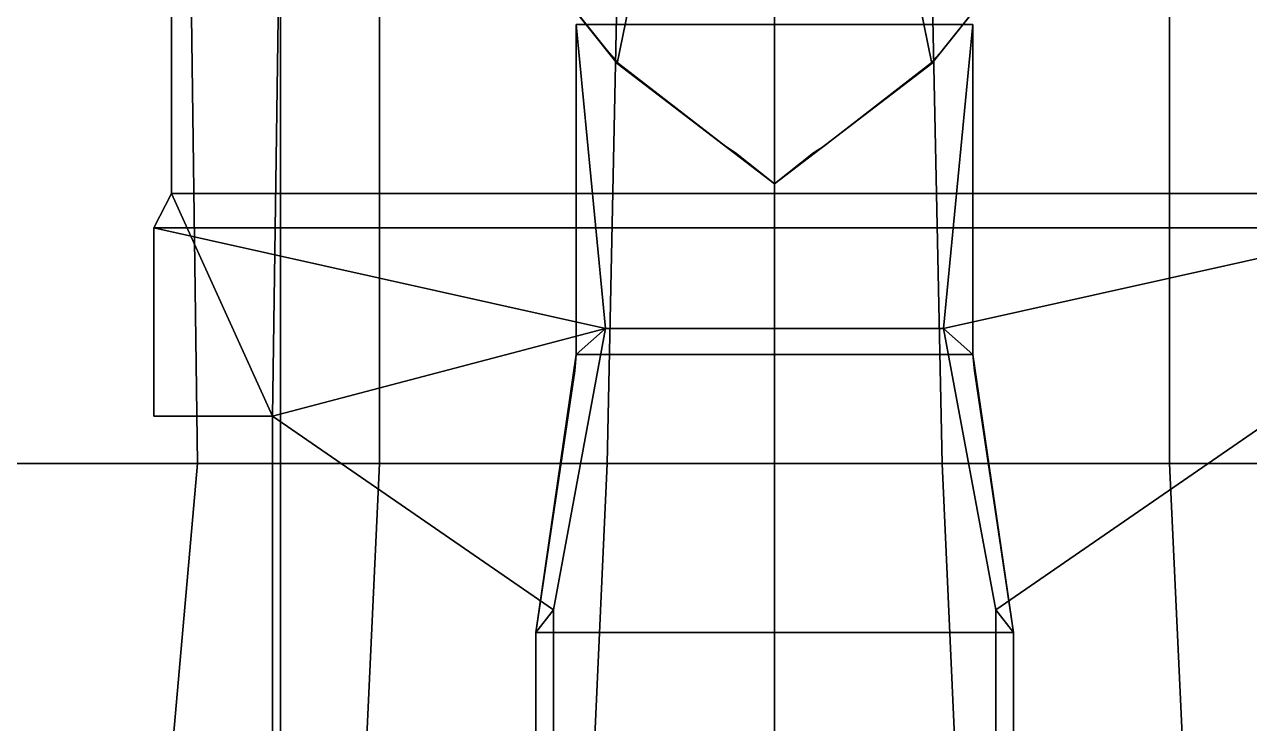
# Model space of a CAD drawing. Header units: millimetres. Extents: x -9 to 9, y -100 to 98.
# Drawn here: x -4.61 to 2.92, y 33.37 to 37.67 of the extents above; entities that cross this region are included whole.
import ezdxf

# ---------------------------------------------------------------- set-up
doc = ezdxf.new("R2010")
doc.units = ezdxf.units.MM
for name, color, linetype in [('cables', 6, 'Continuous'), ('railings', 6, 'Continuous'), ('superstructure', 3, 'Continuous')]:
    doc.layers.add(name, color=color, linetype=linetype)

msp = doc.modelspace()

# ---------------------------------------------------------------- linework, layer by layer
for points in [[(-4.62, 49.81, -4.29), (-3.75, 49.81, -4.97), (-3.55, 34.97, -5.46), (-4.8, 34.97, -4.84)], [(-3.75, 49.81, -4.97), (-2.43, 49.81, -5.63), (-2.43, 34.97, -5.73), (-3.55, 34.97, -5.46)], [(-2.43, 49.81, -5.63), (-0.72, 49.81, -5.92), (-1.03, 34.97, -5.92), (-2.43, 34.97, -5.73)], [(0, 34.97, -5.97), (-1.03, 34.97, -5.92), (-0.72, 49.81, -5.92), (0, 49.81, -5.97)], [(0, 49.81, -5.97), (0.72, 49.81, -5.92), (1.03, 34.97, -5.92), (0, 34.97, -5.97)], [(2.43, 34.97, -5.73), (1.03, 34.97, -5.92), (0.72, 49.81, -5.92), (2.43, 49.81, -5.63)], [(3.55, 34.97, -5.46), (2.43, 34.97, -5.73), (2.43, 49.81, -5.63), (3.75, 49.81, -4.97)], [(-4.8, 34.97, -4.84), (-3.55, 34.97, -5.46), (-4.86, 20.15, -5.46), (-6.13, 20.15, -4.84)], [(-3.55, 34.97, -5.46), (-2.43, 34.97, -5.73), (-3.12, 20.15, -5.73), (-4.86, 20.15, -5.46)], [(-2.43, 34.97, -5.73), (-1.03, 34.97, -5.92), (-1.7, 20.15, -5.92), (-3.12, 20.15, -5.73)], [(0, 20.15, -5.97), (-1.7, 20.15, -5.92), (-1.03, 34.97, -5.92), (0, 34.97, -5.97)], [(0, 34.97, -5.97), (1.03, 34.97, -5.92), (1.7, 20.15, -5.92), (0, 20.15, -5.97)], [(3.12, 20.15, -5.73), (1.7, 20.15, -5.92), (1.03, 34.97, -5.92), (2.43, 34.97, -5.73)], [(4.86, 20.15, -5.46), (3.12, 20.15, -5.73), (2.43, 34.97, -5.73), (3.55, 34.97, -5.46)]]:
    msp.add_3dface(points)
at = {"layer": 'cables'}
for points in [[(0, 27.23, 25.35), (0, 36.69, 18.99), (0, 36.69, 18.94), (0, 27.2, 25.27)], [(0, 27.2, 25.27), (0, 36.69, 18.94), (0, 36.69, 18.99), (0, 27.23, 25.35)]]:
    msp.add_3dface(points, dxfattribs=at)
at = {"layer": 'railings'}
for points in [[(-3.71, 38.65, 12.92), (-3.71, 36.7, 12.92), (-3.71, 36.7, 13.03), (-3.71, 38.65, 13.03)], [(-3.71, 38.65, 13.03), (-3.71, 36.7, 13.03), (-3.71, 36.7, 12.92), (-3.71, 38.65, 12.92)], [(-3.71, 38.65, 12.56), (-3.71, 36.7, 12.56), (-3.71, 36.7, 12.45), (-3.71, 38.65, 12.45)], [(-3.71, 38.65, 12.45), (-3.71, 36.7, 12.45), (-3.71, 36.7, 12.56), (-3.71, 38.65, 12.56)], [(-1.79, 38.46, 19.91), (-1.03, 37.51, 19.91), (-1.03, 37.51, 20.02), (-1.789, 38.46, 20.02)], [(-1.789, 38.46, 20.02), (-1.03, 37.51, 20.02), (-1.03, 37.51, 19.91), (-1.79, 38.46, 19.91)], [(-1.789, 38.46, 19.55), (-1.03, 37.51, 19.55), (-1.03, 37.51, 19.44), (-1.79, 38.46, 19.44)], [(-1.79, 38.46, 19.44), (-1.03, 37.51, 19.44), (-1.03, 37.51, 19.55), (-1.789, 38.46, 19.55)], [(1.79, 38.46, 19.44), (1.03, 37.51, 19.44), (1.03, 37.51, 19.55), (1.789, 38.46, 19.55)], [(1.789, 38.46, 19.55), (1.03, 37.51, 19.55), (1.03, 37.51, 19.44), (1.79, 38.46, 19.44)], [(1.789, 38.46, 20.02), (1.03, 37.51, 20.02), (1.03, 37.51, 19.91), (1.79, 38.46, 19.91)], [(1.79, 38.46, 19.91), (1.03, 37.51, 19.91), (1.03, 37.51, 20.02), (1.789, 38.46, 20.02)], [(-1.22, 37.57, 14.4), (-1.22, 37.57, 15.43), (-1.22, 37.67, 15.43), (-1.22, 37.67, 14.4)], [(-1.22, 37.67, 14.4), (-1.22, 37.67, 15.43), (-1.22, 37.57, 15.43), (-1.22, 37.57, 14.4)], [(1.22, 37.67, 14.4), (1.22, 37.67, 15.43), (1.22, 37.57, 15.43), (1.22, 37.57, 14.4)], [(1.22, 37.57, 14.4), (1.22, 37.57, 15.43), (1.22, 37.67, 15.43), (1.22, 37.67, 14.4)], [(-1.22, 35.64, 15.32), (-1.22, 37.57, 15.32), (-1.22, 37.57, 15.43), (-1.22, 35.64, 15.43)], [(-1.22, 35.64, 15.43), (-1.22, 37.57, 15.43), (-1.22, 37.57, 15.32), (-1.22, 35.64, 15.32)], [(-1.22, 35.64, 14.85), (-1.22, 37.57, 14.85), (-1.22, 37.57, 14.96), (-1.22, 35.64, 14.96)], [(-1.22, 35.64, 14.96), (-1.22, 37.57, 14.96), (-1.22, 37.57, 14.85), (-1.22, 35.64, 14.85)], [(1.22, 35.64, 14.96), (1.22, 37.57, 14.96), (1.22, 37.57, 14.85), (1.22, 35.64, 14.85)], [(1.22, 35.64, 14.85), (1.22, 37.57, 14.85), (1.22, 37.57, 14.96), (1.22, 35.64, 14.96)], [(1.22, 35.64, 15.32), (1.22, 37.57, 15.32), (1.22, 37.57, 15.43), (1.22, 35.64, 15.43)], [(1.22, 35.64, 15.43), (1.22, 37.57, 15.43), (1.22, 37.57, 15.32), (1.22, 35.64, 15.32)], [(-0.96, 37.43, 18.99), (-0.96, 37.43, 20.02), (-1.03, 37.51, 20.02), (-1.03, 37.51, 18.99)], [(-1.03, 37.51, 18.99), (-1.03, 37.51, 20.02), (-0.96, 37.43, 20.02), (-0.96, 37.43, 18.99)], [(0.96, 37.43, 18.99), (0.96, 37.43, 20.02), (1.03, 37.51, 20.02), (1.03, 37.51, 18.99)], [(1.03, 37.51, 18.99), (1.03, 37.51, 20.02), (0.96, 37.43, 20.02), (0.96, 37.43, 18.99)], [(-0.96, 37.43, 20.02), (-0.3, 36.92, 20.02), (-0.3, 36.92, 19.91), (-0.96, 37.43, 19.91)], [(-0.96, 37.43, 19.91), (-0.3, 36.92, 19.91), (-0.3, 36.92, 20.02), (-0.96, 37.43, 20.02)], [(-0.96, 37.43, 19.55), (-0.3, 36.92, 19.55), (-0.3, 36.92, 19.44), (-0.96, 37.43, 19.44)], [(-0.96, 37.43, 19.44), (-0.3, 36.92, 19.44), (-0.3, 36.92, 19.55), (-0.96, 37.43, 19.55)], [(0.96, 37.43, 19.44), (0.3, 36.92, 19.44), (0.3, 36.92, 19.55), (0.96, 37.43, 19.55)], [(0.96, 37.43, 19.55), (0.3, 36.92, 19.55), (0.3, 36.92, 19.44), (0.96, 37.43, 19.44)], [(0.96, 37.43, 20.02), (0.3, 36.92, 20.02), (0.3, 36.92, 19.91), (0.96, 37.43, 19.91)], [(0.96, 37.43, 19.91), (0.3, 36.92, 19.91), (0.3, 36.92, 20.02), (0.96, 37.43, 20.02)], [(-0.3, 36.92, 18.99), (-0.3, 36.92, 20.02), (-0.24, 36.88, 20.02), (-0.24, 36.88, 18.99)], [(-0.24, 36.88, 18.99), (-0.24, 36.88, 20.02), (-0.3, 36.92, 20.02), (-0.3, 36.92, 18.99)], [(-0.24, 36.88, 19.91), (0, 36.69, 19.91), (0, 36.69, 20.02), (-0.24, 36.88, 20.02)], [(-0.24, 36.88, 20.02), (0, 36.69, 20.02), (0, 36.69, 19.91), (-0.24, 36.88, 19.91)], [(-0.24, 36.88, 19.44), (0, 36.69, 19.44), (0, 36.69, 19.55), (-0.24, 36.88, 19.55)], [(-0.24, 36.88, 19.55), (0, 36.69, 19.55), (0, 36.69, 19.44), (-0.24, 36.88, 19.44)], [(0.24, 36.88, 19.55), (0, 36.69, 19.55), (0, 36.69, 19.44), (0.24, 36.88, 19.44)], [(0.24, 36.88, 19.44), (0, 36.69, 19.44), (0, 36.69, 19.55), (0.24, 36.88, 19.55)], [(0.24, 36.88, 19.91), (0, 36.69, 19.91), (0, 36.69, 20.02), (0.24, 36.88, 20.02)], [(0.24, 36.88, 20.02), (0, 36.69, 20.02), (0, 36.69, 19.91), (0.24, 36.88, 19.91)], [(0.3, 36.92, 18.99), (0.3, 36.92, 20.02), (0.24, 36.88, 20.02), (0.24, 36.88, 18.99)], [(0.24, 36.88, 18.99), (0.24, 36.88, 20.02), (0.3, 36.92, 20.02), (0.3, 36.92, 18.99)], [(-3.71, 36.63, 13.03), (-3.82, 36.42, 13.03), (-3.82, 36.42, 12.92), (-3.71, 36.63, 12.92)], [(-3.71, 36.63, 12.92), (-3.82, 36.42, 12.92), (-3.82, 36.42, 13.03), (-3.71, 36.63, 13.03)], [(-3.71, 36.63, 12.56), (-3.82, 36.42, 12.56), (-3.82, 36.42, 12.45), (-3.71, 36.63, 12.45)], [(-3.71, 36.63, 12.45), (-3.82, 36.42, 12.45), (-3.82, 36.42, 12.56), (-3.71, 36.63, 12.56)], [(-3.71, 36.63, 12), (-3.71, 36.63, 13.03), (-3.71, 36.7, 13.03), (-3.71, 36.7, 12)], [(-3.71, 36.7, 12), (-3.71, 36.7, 13.03), (-3.71, 36.63, 13.03), (-3.71, 36.63, 12)], [(-3.82, 36.42, 12), (-3.82, 36.42, 13.03), (-3.82, 36.35, 13.03), (-3.82, 36.35, 12)], [(-3.82, 36.35, 12), (-3.82, 36.35, 13.03), (-3.82, 36.42, 13.03), (-3.82, 36.42, 12)], [(-3.82, 36.35, 12.92), (-3.82, 35.33, 12.92), (-3.82, 35.33, 13.03), (-3.82, 36.35, 13.03)], [(-3.82, 36.35, 13.03), (-3.82, 35.33, 13.03), (-3.82, 35.33, 12.92), (-3.82, 36.35, 12.92)], [(-3.82, 36.35, 12.56), (-3.82, 35.33, 12.56), (-3.82, 35.33, 12.45), (-3.82, 36.35, 12.45)], [(-3.82, 36.35, 12.45), (-3.82, 35.33, 12.45), (-3.82, 35.33, 12.56), (-3.82, 36.35, 12.56)], [(-1.22, 35.64, 14.4), (-1.22, 35.64, 15.43), (-1.23, 35.54, 15.43), (-1.23, 35.54, 14.4)], [(-1.23, 35.54, 14.4), (-1.23, 35.54, 15.43), (-1.22, 35.64, 15.43), (-1.22, 35.64, 14.4)], [(1.23, 35.54, 14.4), (1.23, 35.54, 15.43), (1.22, 35.64, 15.43), (1.22, 35.64, 14.4)], [(1.22, 35.64, 14.4), (1.22, 35.64, 15.43), (1.23, 35.54, 15.43), (1.23, 35.54, 14.4)], [(-1.47, 33.93, 15.43), (-1.23, 35.54, 15.43), (-1.23, 35.54, 15.32), (-1.47, 33.93, 15.32)], [(-1.47, 33.93, 15.32), (-1.23, 35.54, 15.32), (-1.23, 35.54, 15.43), (-1.47, 33.93, 15.43)], [(-1.47, 33.93, 14.85), (-1.23, 35.54, 14.85), (-1.23, 35.54, 14.96), (-1.47, 33.93, 14.96)], [(-1.47, 33.93, 14.96), (-1.23, 35.54, 14.96), (-1.23, 35.54, 14.85), (-1.47, 33.93, 14.85)], [(1.47, 33.93, 14.96), (1.23, 35.54, 14.96), (1.23, 35.54, 14.85), (1.47, 33.93, 14.85)], [(1.47, 33.93, 14.85), (1.23, 35.54, 14.85), (1.23, 35.54, 14.96), (1.47, 33.93, 14.96)], [(1.47, 33.93, 15.32), (1.23, 35.54, 15.32), (1.23, 35.54, 15.43), (1.47, 33.93, 15.43)], [(1.47, 33.93, 15.43), (1.23, 35.54, 15.43), (1.23, 35.54, 15.32), (1.47, 33.93, 15.32)], [(-3.82, 35.33, 12), (-3.82, 35.33, 13.03), (-3.82, 35.26, 13.03), (-3.82, 35.26, 12)], [(-3.82, 35.26, 12), (-3.82, 35.26, 13.03), (-3.82, 35.33, 13.03), (-3.82, 35.33, 12)], [(-3.16, 35.26, 12.92), (-3.82, 35.26, 12.92), (-3.82, 35.26, 13.03), (-3.16, 35.26, 13.03)], [(-3.16, 35.26, 13.03), (-3.82, 35.26, 13.03), (-3.82, 35.26, 12.92), (-3.16, 35.26, 12.92)], [(-3.16, 35.26, 12.45), (-3.82, 35.26, 12.45), (-3.82, 35.26, 12.56), (-3.16, 35.26, 12.56)], [(-3.16, 35.26, 12.56), (-3.82, 35.26, 12.56), (-3.82, 35.26, 12.45), (-3.16, 35.26, 12.45)], [(-3.09, 35.26, 12), (-3.09, 35.26, 13.03), (-3.16, 35.26, 13.03), (-3.16, 35.26, 12)], [(-3.16, 35.26, 12), (-3.16, 35.26, 13.03), (-3.09, 35.26, 13.03), (-3.09, 35.26, 12)], [(-3.09, 32.94, 12.92), (-3.09, 35.26, 12.92), (-3.09, 35.26, 13.03), (-3.09, 32.94, 13.03)], [(-3.09, 32.94, 13.03), (-3.09, 35.26, 13.03), (-3.09, 35.26, 12.92), (-3.09, 32.94, 12.92)], [(-3.09, 32.94, 12.45), (-3.09, 35.26, 12.45), (-3.09, 35.26, 12.56), (-3.09, 32.94, 12.56)], [(-3.09, 32.94, 12.56), (-3.09, 35.26, 12.56), (-3.09, 35.26, 12.45), (-3.09, 32.94, 12.45)], [(-1.47, 33.37, 15.32), (-1.47, 33.93, 15.32), (-1.47, 33.93, 15.43), (-1.47, 33.37, 15.43)], [(-1.47, 33.37, 15.43), (-1.47, 33.93, 15.43), (-1.47, 33.93, 15.32), (-1.47, 33.37, 15.32)], [(-1.47, 33.37, 14.96), (-1.47, 33.93, 14.96), (-1.47, 33.93, 14.85), (-1.47, 33.37, 14.85)], [(-1.47, 33.37, 14.85), (-1.47, 33.93, 14.85), (-1.47, 33.93, 14.96), (-1.47, 33.37, 14.96)], [(1.47, 33.37, 14.85), (1.47, 33.93, 14.85), (1.47, 33.93, 14.96), (1.47, 33.37, 14.96)], [(1.47, 33.37, 14.96), (1.47, 33.93, 14.96), (1.47, 33.93, 14.85), (1.47, 33.37, 14.85)], [(1.47, 33.37, 15.43), (1.47, 33.93, 15.43), (1.47, 33.93, 15.32), (1.47, 33.37, 15.32)], [(1.47, 33.37, 15.32), (1.47, 33.93, 15.32), (1.47, 33.93, 15.43), (1.47, 33.37, 15.43)]]:
    msp.add_3dface(points, dxfattribs=at)
at = {"layer": 'superstructure'}
for points in [[(3.71, 40.71, 12), (-3.71, 40.71, 12), (-3.71, 36.63, 12), (3.71, 36.63, 12)], [(-3.71, 36.63, 12), (-3.71, 40.71, 12), (-3.71, 40.71, 11.95), (-3.71, 36.63, 11.95)], [(-3.71, 36.63, 11.95), (-3.71, 40.71, 11.95), (-3.04, 38.72, 11.95), (-3.09, 35.26, 11.95)], [(-0.6034, 39.2134, 18.99), (-1.1149, 39.5551, 18.99), (-1.789, 38.46, 18.99), (-0.9682, 37.43, 18.99)], [(-0.9682, 37.43, 18.94), (-1.789, 38.46, 18.94), (-1.1209, 39.5491, 18.94), (-0.6067, 39.2054, 18.94)], [(1.1149, 39.5551, 18.99), (0.6034, 39.2134, 18.99), (0.9682, 37.43, 18.99), (1.789, 38.46, 18.99)], [(1.789, 38.46, 18.94), (0.9682, 37.43, 18.94), (0.6067, 39.2054, 18.94), (1.1209, 39.5491, 18.94)], [(0, 39.0934, 18.99), (-0.6034, 39.2134, 18.99), (-0.9682, 37.43, 18.99), (0, 36.69, 18.99)], [(0, 36.69, 18.94), (-0.9682, 37.43, 18.94), (-0.6067, 39.2054, 18.94), (0, 39.0847, 18.94)], [(0.6034, 39.2134, 18.99), (0, 39.0934, 18.99), (0, 36.69, 18.99), (0.9682, 37.43, 18.99)], [(0.9682, 37.43, 18.94), (0, 36.69, 18.94), (0, 39.0847, 18.94), (0.6067, 39.2054, 18.94)], [(-3.09, 30.53, 11.95), (-3.09, 35.26, 11.95), (-3.04, 38.72, 11.95), (-3.04, 25.87, 11.95)], [(-3.04, 25.87, 11.95), (-3.04, 38.72, 11.95), (-3.04, 38.72, 9.77), (-3.04, 25.87, 9.77)], [(-0.9682, 37.43, 18.99), (-1.789, 38.46, 18.99), (-1.789, 38.46, 18.94), (-0.9682, 37.43, 18.94)], [(1.789, 38.46, 18.99), (0.9682, 37.43, 18.99), (0.9682, 37.43, 18.94), (1.789, 38.46, 18.94)], [(6.35, 29.25, 9.77), (6.35, 37.72, 9.77), (-6.35, 37.72, 9.77), (-6.35, 29.25, 9.77)], [(1.22, 35.64, 14.4), (1.22, 37.67, 14.4), (-1.22, 37.67, 14.4), (-1.22, 35.64, 14.4)], [(-1.22, 35.64, 14.4), (-1.22, 37.67, 14.4), (-1.22, 37.67, 14.35), (-1.22, 35.64, 14.35)], [(-1.22, 35.64, 14.35), (-1.22, 37.67, 14.35), (-1.22, 37.67, 14.35), (-1.04, 35.8, 14.35)], [(1.04, 35.8, 14.35), (-1.04, 35.8, 14.35), (-1.22, 37.67, 14.35), (1.22, 37.67, 14.35)], [(1.04, 35.8, 14.35), (1.22, 37.67, 14.35), (1.22, 37.67, 14.35), (1.22, 35.64, 14.35)], [(1.22, 35.64, 14.35), (1.22, 37.67, 14.35), (1.22, 37.67, 14.4), (1.22, 35.64, 14.4)], [(0, 36.69, 18.99), (-0.9682, 37.43, 18.99), (-0.9682, 37.43, 18.94), (0, 36.69, 18.94)], [(0.9682, 37.43, 18.99), (0, 36.69, 18.99), (0, 36.69, 18.94), (0.9682, 37.43, 18.94)], [(3.71, 36.63, 12), (-3.71, 36.63, 12), (-3.82, 36.42, 12), (3.82, 36.42, 12)], [(-3.82, 36.42, 12), (-3.71, 36.63, 12), (-3.71, 36.63, 11.95), (-3.82, 36.42, 11.95)], [(-3.82, 35.26, 11.95), (-3.82, 36.42, 11.95), (-3.71, 36.63, 11.95), (-3.09, 35.26, 11.95)], [(3.82, 36.42, 12), (-3.82, 36.42, 12), (-1.04, 35.8, 12), (1.04, 35.8, 12)], [(-3.82, 35.26, 12), (-3.82, 36.42, 12), (-3.82, 36.42, 11.95), (-3.82, 35.26, 11.95)], [(-3.09, 35.26, 12), (-1.04, 35.8, 12), (-3.82, 36.42, 12), (-3.82, 35.26, 12)], [(3.09, 35.26, 12), (3.82, 36.42, 12), (1.04, 35.8, 12), (1.36, 34.07, 12)], [(-1.36, 34.07, 12), (-1.04, 35.8, 12), (-3.09, 35.26, 12)], [(-1.47, 33.93, 14.35), (-1.22, 35.64, 14.35), (-1.04, 35.8, 14.35), (-1.36, 34.07, 14.35)], [(-1.36, 34.07, 14.35), (-1.04, 35.8, 14.35), (-1.04, 35.8, 12), (-1.36, 34.07, 12)], [(1.04, 35.8, 12), (-1.04, 35.8, 12), (-1.04, 35.8, 14.35), (1.04, 35.8, 14.35)], [(1.36, 34.07, 12), (1.04, 35.8, 12), (1.04, 35.8, 14.35), (1.36, 34.07, 14.35)], [(1.36, 34.07, 14.35), (1.04, 35.8, 14.35), (1.22, 35.64, 14.35), (1.47, 33.93, 14.35)], [(1.22, 35.64, 14.4), (-1.22, 35.64, 14.4), (-1.47, 33.93, 14.4), (1.47, 33.93, 14.4)], [(-1.47, 33.93, 14.4), (-1.22, 35.64, 14.4), (-1.22, 35.64, 14.35), (-1.47, 33.93, 14.35)], [(1.47, 33.93, 14.35), (1.22, 35.64, 14.35), (1.22, 35.64, 14.4), (1.47, 33.93, 14.4)], [(-3.09, 35.26, 12), (-3.82, 35.26, 12), (-3.82, 35.26, 11.95), (-3.09, 35.26, 11.95)], [(-3.09, 30.53, 12), (-3.09, 35.26, 12), (-3.09, 35.26, 11.95), (-3.09, 30.53, 11.95)], [(-1.36, 28.7, 12), (-1.36, 34.07, 12), (-3.09, 35.26, 12), (-3.09, 30.53, 12)], [(3.09, 30.53, 12), (3.09, 35.26, 12), (1.36, 34.07, 12), (1.36, 28.7, 12)], [(-1.47, 28.45, 14.35), (-1.47, 33.93, 14.35), (-1.36, 34.07, 14.35), (-1.36, 28.7, 14.35)], [(-1.36, 28.7, 14.35), (-1.36, 34.07, 14.35), (-1.36, 34.07, 12), (-1.36, 28.7, 12)], [(1.36, 28.7, 12), (1.36, 34.07, 12), (1.36, 34.07, 14.35), (1.36, 28.7, 14.35)], [(1.36, 28.7, 14.35), (1.36, 34.07, 14.35), (1.47, 33.93, 14.35), (1.47, 28.45, 14.35)], [(1.47, 28.45, 14.4), (1.47, 33.93, 14.4), (-1.47, 33.93, 14.4), (-1.47, 28.45, 14.4)], [(-1.47, 28.45, 14.4), (-1.47, 33.93, 14.4), (-1.47, 33.93, 14.35), (-1.47, 28.45, 14.35)], [(1.47, 28.45, 14.35), (1.47, 33.93, 14.35), (1.47, 33.93, 14.4), (1.47, 28.45, 14.4)]]:
    msp.add_3dface(points, dxfattribs=at)

doc.saveas('drawing.dxf')
